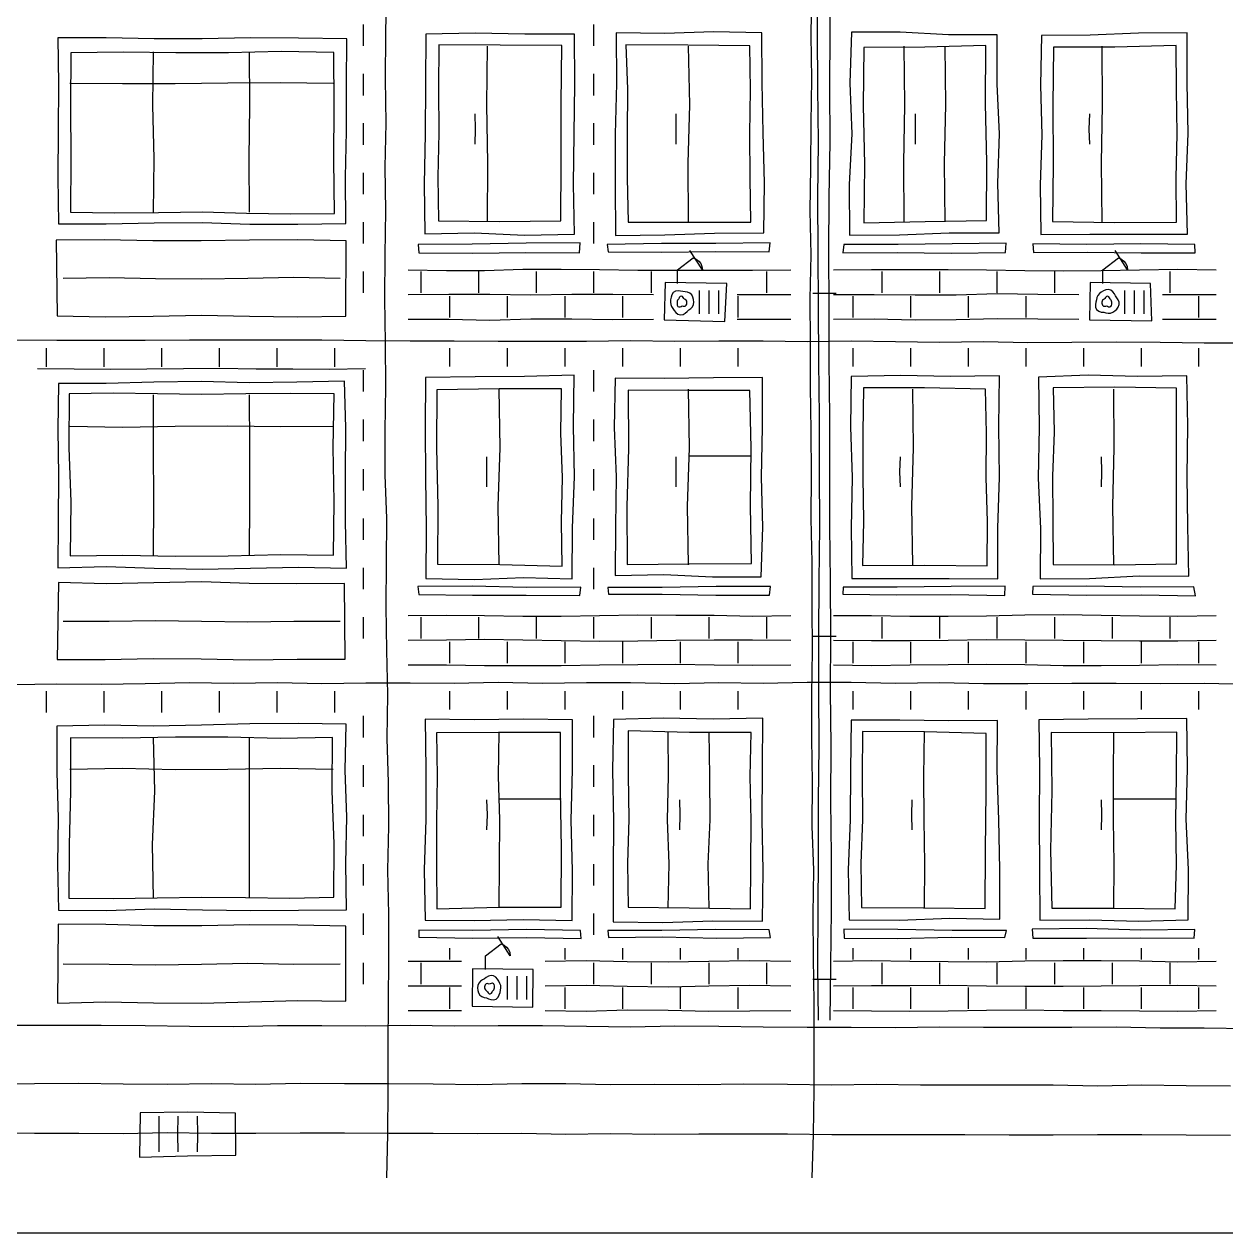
# Model space of a CAD drawing. Header units: millimetres. Extents: x 0 to 320, y 0 to 165.
# Drawn here: x 149.6 to 237.2, y 0 to 88.1 of the extents above; entities that cross this region are included whole.
import ezdxf

# ---------------------------------------------------------------- set-up
doc = ezdxf.new("R2010")
doc.units = ezdxf.units.MM
for name, color, linetype, true_color in [('01_KARKAS', 1, 'Continuous', 0xd62728), ('02_PROYOMY', 5, 'Continuous', 0x1f5fd6), ('03_BALKONY', 3, 'Continuous', 0x2ca02c), ('04_KLADKA', 32, 'Continuous', 0x8c5a2b), ('05_KONDICIONERY', 6, 'Continuous', 0xc512c5), ('06_VODOSTOK', 4, 'Continuous', 0x0f9aa0), ('07_TSEKOL', 30, 'Continuous', 0xe68a00)]:
    doc.layers.add(name, color=color, linetype=linetype, true_color=true_color)

msp = doc.modelspace()

# ---------------------------------------------------------------- linework, layer by layer
at = {"layer": '01_KARKAS'}
for points in [[(176, 4), (176.071, 7.204), (176.089, 10.408), (176.104, 13.612), (176.112, 16.816), (176.142, 20.02), (176.139, 23.224), (176.082, 26.429), (176.137, 29.633), (176.12, 32.837), (176.037, 36.041), (176.087, 39.245), (176.013, 42.449), (175.958, 45.653), (175.978, 48.857), (176.007, 52.061), (175.888, 55.265), (175.875, 58.469), (175.936, 61.673), (175.905, 64.878), (175.867, 68.082), (175.882, 71.286), (175.94, 74.49), (175.888, 77.694), (175.962, 80.898), (175.897, 84.102), (175.936, 87.306), (175.969, 90.51)], [(207, 4), (207.101, 7.204), (207.142, 10.408), (207.152, 13.612), (207.149, 16.816), (207.1, 20.02), (207.076, 23.224), (207.132, 26.429), (207.009, 29.633), (207.021, 32.837), (206.993, 36.041), (206.977, 39.245), (207.039, 42.449), (207.016, 45.653), (207.002, 48.857), (206.94, 52.061), (206.956, 55.265), (206.929, 58.469), (206.89, 61.673), (206.896, 64.878), (206.871, 68.082), (206.944, 71.286), (206.872, 74.49), (206.899, 77.694), (206.936, 80.898), (206.991, 84.102), (206.938, 87.306), (206.98, 90.51)], [(148.742, 65.1), (151.959, 65.073), (155.175, 65.064), (158.392, 65.082), (161.608, 65.099), (164.825, 65.102), (168.041, 65.099), (171.258, 65.102), (174.474, 65.037), (177.691, 65.03), (180.907, 65.029), (184.124, 65.009), (187.34, 65.009), (190.557, 64.994), (193.773, 65.058), (196.99, 65.012), (200.206, 65.036), (203.423, 65.023), (206.639, 64.985), (209.856, 65.025), (213.072, 64.965), (216.289, 64.934), (219.505, 64.98), (222.722, 64.915), (225.938, 64.921), (229.155, 64.941), (232.371, 64.923), (235.588, 64.875), (238.804, 64.875)], [(148.742, 39.982), (151.959, 40.026), (155.175, 40.005), (158.392, 40.033), (161.608, 40.12), (164.825, 40.068), (168.041, 40.125), (171.258, 40.039), (174.474, 40.105), (177.691, 40.1), (180.907, 40.071), (184.124, 40.132), (187.34, 40.064), (190.557, 40.119), (193.773, 40.121), (196.99, 40.056), (200.206, 40.109), (203.423, 40.072), (206.639, 40.139), (209.856, 40.135), (213.072, 40.058), (216.289, 40.121), (219.505, 40.054), (222.722, 40.053), (225.938, 40.057), (229.155, 40.063), (232.371, 40.043), (235.588, 40.074), (238.804, 39.99)], [(148.742, 15.133), (151.959, 15.127), (155.175, 15.141), (158.392, 15.11), (161.608, 15.073), (164.825, 15.045), (168.041, 15.122), (171.258, 15.119), (174.474, 15.088), (177.691, 15.133), (180.907, 15.085), (184.124, 15.123), (187.34, 15.115), (190.557, 15.067), (193.773, 15.006), (196.99, 15.082), (200.206, 15.069), (203.423, 15.015), (206.639, 14.984), (209.856, 14.981), (213.072, 14.973), (216.289, 15.025), (219.505, 14.991), (222.722, 14.989), (225.938, 14.986), (229.155, 15.006), (232.371, 14.936), (235.588, 14.95), (238.804, 14.9)], [(147.2, 0), (150.4, 0), (153.6, 0), (156.8, 0), (160, 0), (163.2, 0), (166.4, 0), (169.6, 0), (172.8, 0), (176, 0), (179.2, 0), (182.4, 0), (185.6, 0), (188.8, 0), (192, 0), (195.2, 0), (198.4, 0), (201.6, 0), (204.8, 0), (208, 0), (211.2, 0), (214.4, 0), (217.6, 0), (220.8, 0), (224, 0), (227.2, 0), (230.4, 0), (233.6, 0), (236.8, 0), (240, 0)]]:
    msp.add_lwpolyline(points, dxfattribs=at)
at = {"layer": '02_PROYOMY'}
for points in [[(178.834, 87.374), (178.83, 83.737), (178.796, 80.099), (178.716, 76.462), (178.761, 72.824)], [(189.679, 87.371), (186.064, 87.369), (182.449, 87.444), (178.834, 87.374)], [(189.679, 72.803), (189.6, 76.445), (189.669, 80.087), (189.701, 83.729), (189.679, 87.371)], [(192.715, 87.481), (192.746, 83.785), (192.655, 80.089), (192.656, 76.393), (192.665, 72.697)], [(203.349, 87.479), (199.804, 87.555), (196.259, 87.42), (192.715, 87.481)], [(203.485, 72.888), (203.526, 76.537), (203.429, 80.184), (203.368, 83.831), (203.349, 87.479)], [(209.876, 87.514), (209.761, 83.819), (209.898, 80.122), (209.714, 76.428), (209.734, 72.732)], [(220.494, 87.341), (216.954, 87.321), (213.417, 87.533), (209.876, 87.514)], [(220.637, 72.898), (220.55, 76.509), (220.669, 80.121), (220.497, 83.73), (220.494, 87.341)], [(223.728, 87.281), (223.651, 83.653), (223.752, 80.024), (223.628, 76.397), (223.685, 72.768)], [(234.331, 87.48), (230.796, 87.452), (227.263, 87.3), (223.728, 87.281)], [(234.377, 72.809), (234.272, 76.477), (234.409, 80.145), (234.338, 83.812), (234.331, 87.48)], [(179.79, 86.599), (179.759, 83.391), (179.794, 80.183), (179.724, 76.975), (179.757, 73.767)], [(188.754, 86.56), (184.272, 86.579), (179.79, 86.599)], [(183.336, 73.7), (183.376, 77.967), (183.295, 82.233), (183.336, 86.5)], [(188.68, 73.765), (188.715, 78.03), (188.705, 82.295), (188.754, 86.56)], [(202.47, 86.535), (197.953, 86.581), (193.435, 86.595)], [(193.435, 86.595), (193.535, 83.363), (193.52, 80.13), (193.51, 76.896), (193.586, 73.664)], [(198, 73.7), (197.958, 77.967), (198.084, 82.233), (198, 86.5)], [(202.523, 73.684), (202.494, 76.897), (202.466, 80.11), (202.512, 83.322), (202.47, 86.535)], [(210.772, 86.4), (210.733, 82.146), (210.822, 77.892), (210.778, 73.638)], [(219.663, 86.56), (215.218, 86.438), (210.772, 86.4)], [(213.7, 73.7), (213.689, 77.967), (213.767, 82.233), (213.7, 86.5)], [(216.7, 73.7), (216.662, 77.967), (216.744, 82.233), (216.7, 86.5)], [(219.72, 73.785), (219.728, 78.044), (219.636, 82.301), (219.663, 86.56)], [(224.593, 86.422), (224.545, 82.186), (224.582, 77.949), (224.524, 73.713)], [(233.548, 86.554), (229.071, 86.438), (224.593, 86.422)], [(228.136, 73.7), (228.089, 77.967), (228.166, 82.233), (228.136, 86.5)], [(233.572, 73.667), (233.536, 76.889), (233.6, 80.111), (233.565, 83.332), (233.548, 86.554)], [(182.436, 79.37), (182.463, 80.465), (182.436, 81.56)], [(197.1, 79.37), (197.096, 80.465), (197.1, 81.56)], [(214.55, 79.37), (214.529, 80.465), (214.55, 81.56)], [(227.236, 79.37), (227.201, 80.465), (227.236, 81.56)], [(179.757, 73.767), (184.219, 73.733), (188.68, 73.765)], [(193.586, 73.664), (198.055, 73.668), (202.523, 73.684)], [(210.778, 73.638), (215.249, 73.719), (219.72, 73.785)], [(224.524, 73.713), (229.048, 73.648), (233.572, 73.667)], [(178.761, 72.824), (182.4, 72.892), (186.039, 72.728), (189.679, 72.803)], [(192.665, 72.697), (196.272, 72.76), (199.877, 72.882), (203.485, 72.888)], [(209.734, 72.732), (213.369, 72.747), (217.002, 72.889), (220.637, 72.898)], [(223.685, 72.768), (227.249, 72.799), (230.813, 72.788), (234.377, 72.809)], [(190.099, 72.158), (186.163, 72.147), (182.227, 72.063), (178.292, 72.045)], [(178.292, 72.045), (178.344, 71.442)], [(178.344, 71.442), (182.245, 71.42), (186.146, 71.464), (190.048, 71.441)], [(190.048, 71.441), (190.099, 72.158)], [(203.952, 72.162), (199.991, 72.127), (196.03, 72.108), (192.069, 72.055)], [(192.069, 72.055), (192.142, 71.516)], [(192.142, 71.516), (196.051, 71.497), (199.96, 71.538), (203.869, 71.521)], [(203.869, 71.521), (203.952, 72.162)], [(209.325, 72.044), (209.246, 71.436)], [(209.246, 71.436), (213.195, 71.464), (217.144, 71.422), (221.092, 71.455)], [(221.156, 72.133), (217.213, 72.102), (213.269, 72.049), (209.325, 72.044)], [(221.092, 71.455), (221.156, 72.133)], [(234.907, 72.048), (230.969, 72.1), (227.03, 72.042), (223.091, 72.107)], [(223.091, 72.107), (223.135, 71.466)], [(223.135, 71.466), (227.061, 71.48), (230.986, 71.433), (234.912, 71.445)], [(234.912, 71.445), (234.907, 72.048)], [(178.814, 62.359), (178.792, 58.694), (178.813, 55.029), (178.874, 51.364), (178.845, 47.699)], [(189.662, 62.52), (186.047, 62.431), (182.43, 62.401), (178.814, 62.359)], [(189.511, 47.684), (189.532, 51.393), (189.69, 55.101), (189.607, 58.812), (189.662, 62.52)], [(192.645, 62.292), (192.571, 58.701), (192.725, 55.11), (192.673, 51.52), (192.646, 47.929)], [(203.394, 62.342), (199.811, 62.324), (196.228, 62.283), (192.645, 62.292)], [(203.291, 47.816), (203.403, 51.447), (203.302, 55.08), (203.378, 58.711), (203.394, 62.342)], [(209.853, 62.429), (209.806, 58.748), (209.926, 55.066), (209.841, 51.385), (209.887, 47.704)], [(220.668, 62.472), (217.063, 62.434), (213.457, 62.507), (209.853, 62.429)], [(220.54, 47.677), (220.539, 51.376), (220.673, 55.074), (220.607, 58.774), (220.668, 62.472)], [(223.51, 62.38), (223.543, 58.703), (223.476, 55.025), (223.659, 51.349), (223.616, 47.672)], [(234.322, 62.474), (230.718, 62.415), (227.113, 62.51), (223.51, 62.38)], [(234.457, 47.857), (234.397, 51.511), (234.341, 55.165), (234.383, 58.82), (234.322, 62.474)], [(179.647, 61.445), (179.614, 57.208), (179.726, 52.973), (179.705, 48.736)], [(188.733, 61.516), (184.19, 61.53), (179.647, 61.445)], [(184.2, 48.7), (184.123, 52.967), (184.261, 57.233), (184.2, 61.5)], [(188.776, 48.602), (188.727, 51.83), (188.795, 55.059), (188.693, 58.287), (188.733, 61.516)], [(193.592, 61.42), (193.611, 57.184), (193.502, 52.948), (193.509, 48.711)], [(202.46, 61.411), (198.026, 61.403), (193.592, 61.42)], [(198, 48.7), (197.928, 52.967), (198.074, 57.233), (198, 61.5)], [(202.589, 48.797), (202.514, 53.002), (202.552, 57.207), (202.46, 61.411)], [(210.745, 61.591), (210.706, 58.354), (210.691, 55.117), (210.747, 51.879), (210.668, 48.642)], [(219.65, 61.503), (215.198, 61.589), (210.745, 61.591)], [(214.336, 48.7), (214.28, 52.967), (214.4, 57.233), (214.336, 61.5)], [(219.772, 48.632), (219.785, 51.85), (219.693, 55.067), (219.716, 58.286), (219.65, 61.503)], [(224.579, 61.587), (224.634, 58.372), (224.535, 55.157), (224.554, 51.942), (224.567, 48.727)], [(233.556, 61.572), (229.068, 61.652), (224.579, 61.587)], [(229, 48.7), (228.926, 52.967), (229.026, 57.233), (229, 61.5)], [(233.569, 48.775), (233.554, 53.04), (233.571, 57.306), (233.556, 61.572)], [(183.3, 54.37), (183.28, 55.465), (183.3, 56.56)], [(197.1, 54.37), (197.086, 55.465), (197.1, 56.56)], [(198, 56.636), (202.5, 56.636)], [(213.436, 54.37), (213.406, 55.465), (213.436, 56.56)], [(228.1, 54.37), (228.122, 55.465), (228.1, 56.56)], [(179.705, 48.736), (184.241, 48.725), (188.776, 48.602)], [(193.509, 48.711), (198.049, 48.763), (202.589, 48.797)], [(210.668, 48.642), (215.22, 48.674), (219.772, 48.632)], [(224.567, 48.727), (229.068, 48.69), (233.569, 48.775)], [(178.845, 47.699), (182.4, 47.634), (185.956, 47.773), (189.511, 47.684)], [(192.646, 47.929), (196.196, 47.986), (199.742, 47.809), (203.291, 47.816)], [(209.887, 47.704), (213.438, 47.708), (216.989, 47.693), (220.54, 47.677)], [(223.616, 47.672), (227.23, 47.697), (230.841, 47.897), (234.457, 47.857)], [(190.152, 47.07), (186.189, 47.032), (182.226, 47.146), (178.263, 47.115)], [(178.263, 47.115), (178.334, 46.527)], [(190.066, 46.463), (190.152, 47.07)], [(203.959, 47.111), (200.011, 47.107), (196.064, 47.041), (192.117, 47.046)], [(192.117, 47.046), (192.161, 46.563)], [(203.897, 46.485), (203.959, 47.111)], [(209.277, 47.065), (209.234, 46.565)], [(221.082, 47.139), (217.147, 47.111), (213.212, 47.067), (209.277, 47.065)], [(221.05, 46.47), (221.082, 47.139)], [(223.083, 47.113), (223.076, 46.555)], [(234.835, 47.082), (230.918, 47.071), (227.001, 47.136), (223.083, 47.113)], [(234.958, 46.445), (234.835, 47.082)], [(178.334, 46.527), (182.245, 46.491), (186.155, 46.475), (190.066, 46.463)], [(192.161, 46.563), (196.073, 46.557), (199.985, 46.484), (203.897, 46.485)], [(209.234, 46.565), (213.172, 46.506), (217.111, 46.523), (221.05, 46.47)], [(223.076, 46.555), (227.037, 46.479), (230.998, 46.511), (234.958, 46.445)], [(178.798, 37.443), (178.857, 33.783), (178.849, 30.123), (178.732, 26.462), (178.807, 22.802)], [(189.535, 37.402), (185.956, 37.453), (182.377, 37.399), (178.798, 37.443)], [(189.504, 22.763), (189.545, 26.423), (189.45, 30.083), (189.544, 33.742), (189.535, 37.402)], [(192.514, 37.411), (192.457, 33.728), (192.523, 30.045), (192.499, 26.363), (192.499, 22.68)], [(203.412, 37.519), (199.78, 37.44), (196.146, 37.51), (192.514, 37.411)], [(203.384, 22.71), (203.427, 26.413), (203.373, 30.115), (203.383, 33.817), (203.412, 37.519)], [(209.846, 37.38), (209.81, 33.739), (209.782, 30.099), (209.64, 26.46), (209.701, 22.818)], [(220.51, 37.359), (216.955, 37.335), (213.401, 37.361), (209.846, 37.38)], [(220.696, 22.87), (220.686, 26.493), (220.609, 30.115), (220.488, 33.736), (220.51, 37.359)], [(234.305, 37.492), (230.715, 37.459), (227.124, 37.445), (223.534, 37.408)], [(223.534, 37.408), (223.587, 33.752), (223.558, 30.095), (223.588, 26.439), (223.612, 22.783)], [(234.418, 22.815), (234.433, 26.485), (234.279, 30.153), (234.373, 33.823), (234.305, 37.492)], [(179.618, 36.459), (179.665, 33.25), (179.617, 30.04), (179.629, 26.83), (179.654, 23.621)], [(188.671, 36.476), (184.145, 36.475), (179.618, 36.459)], [(184.2, 23.7), (184.204, 26.9), (184.245, 30.1), (184.148, 33.3), (184.2, 36.5)], [(188.708, 23.747), (188.731, 27.991), (188.664, 32.233), (188.671, 36.476)], [(193.59, 36.593), (193.596, 33.379), (193.653, 30.165), (193.541, 26.951), (193.583, 23.737)], [(202.552, 36.482), (198.07, 36.482), (193.59, 36.593)], [(196.5, 23.7), (196.577, 26.9), (196.459, 30.1), (196.522, 33.3), (196.5, 36.5)], [(199.5, 23.7), (199.425, 26.9), (199.568, 30.1), (199.536, 33.3), (199.5, 36.5)], [(202.514, 23.62), (202.544, 26.836), (202.553, 30.051), (202.479, 33.267), (202.552, 36.482)], [(210.677, 36.548), (210.659, 33.339), (210.677, 30.129), (210.564, 26.92), (210.61, 23.71)], [(219.689, 36.404), (215.183, 36.515), (210.677, 36.548)], [(215.2, 23.7), (215.227, 26.9), (215.159, 30.1), (215.157, 33.3), (215.2, 36.5)], [(219.621, 23.64), (219.65, 27.895), (219.683, 32.149), (219.689, 36.404)], [(224.421, 36.462), (224.486, 32.195), (224.38, 27.928), (224.472, 23.662)], [(233.588, 36.505), (229.005, 36.457), (224.421, 36.462)], [(229, 23.7), (229.016, 26.9), (228.972, 30.1), (228.967, 33.3), (229, 36.5)], [(233.472, 23.61), (233.568, 26.833), (233.511, 30.058), (233.56, 33.282), (233.588, 36.505)], [(183.3, 29.37), (183.328, 30.465), (183.3, 31.56)], [(184.2, 31.636), (188.7, 31.636)], [(197.35, 29.37), (197.372, 30.465), (197.35, 31.56)], [(214.3, 29.37), (214.271, 30.465), (214.3, 31.56)], [(228.1, 29.37), (228.125, 30.465), (228.1, 31.56)], [(229, 31.636), (233.5, 31.636)], [(179.654, 23.621), (184.18, 23.73), (188.708, 23.747)], [(193.583, 23.737), (198.049, 23.697), (202.514, 23.62)], [(209.701, 22.818), (213.366, 22.79), (217.031, 22.929), (220.696, 22.87)], [(210.61, 23.71), (215.116, 23.699), (219.621, 23.64)], [(224.472, 23.662), (228.973, 23.655), (233.472, 23.61)], [(190.111, 22.048), (186.182, 22.102), (182.253, 22.039), (178.324, 22.07)], [(178.324, 22.07), (178.34, 21.55)], [(178.807, 22.802), (182.373, 22.77), (185.939, 22.84), (189.504, 22.763)], [(190.156, 21.449), (190.111, 22.048)], [(203.877, 22.09), (199.957, 22.112), (196.038, 22.036), (192.119, 22.042)], [(192.119, 22.042), (192.168, 21.532)], [(192.499, 22.68), (196.127, 22.63), (199.755, 22.735), (203.384, 22.71)], [(203.966, 21.52), (203.877, 22.09)], [(221.169, 22.041), (217.215, 22.045), (213.262, 22.124), (209.309, 22.127)], [(209.309, 22.127), (209.328, 21.478)], [(221.05, 21.537), (221.169, 22.041)], [(234.903, 22.121), (230.947, 22.072), (226.991, 22.179), (223.034, 22.135)], [(223.034, 22.135), (223.085, 21.485)], [(223.612, 22.783), (227.214, 22.822), (230.816, 22.728), (234.418, 22.815)], [(234.859, 21.482), (234.903, 22.121)], [(178.34, 21.55), (182.279, 21.475), (186.218, 21.531), (190.156, 21.449)], [(192.168, 21.532), (196.101, 21.572), (200.033, 21.478), (203.966, 21.52)], [(209.328, 21.478), (213.236, 21.462), (217.143, 21.547), (221.05, 21.537)], [(223.085, 21.485), (227.01, 21.48), (230.935, 21.504), (234.859, 21.482)]]:
    msp.add_lwpolyline(points, dxfattribs=at)
at = {"layer": '03_BALKONY'}
for points in [[(152.027, 87.116), (152.08, 83.728), (152.039, 80.339), (152.009, 76.951), (152.061, 73.562)], [(173.079, 87.037), (169.571, 87.076), (166.062, 87.114), (162.553, 87.051), (159.044, 87.044), (155.536, 87.102), (152.027, 87.116)], [(173.003, 73.587), (172.981, 76.95), (173.066, 80.312), (173.052, 83.675), (173.079, 87.037)], [(152.963, 86.029), (152.939, 82.157), (152.973, 78.286), (152.935, 74.414)], [(172.133, 86.054), (168.299, 86.107), (164.465, 86.019), (160.631, 86.016), (156.797, 86.077), (152.963, 86.029)], [(159, 74.4), (159.053, 78.3), (158.955, 82.2), (159, 86.1)], [(166, 74.4), (165.956, 78.3), (166.028, 82.2), (166, 86.1)], [(172.183, 74.314), (172.131, 78.227), (172.174, 82.141), (172.133, 86.054)], [(152.9, 83.8), (156.74, 83.789), (160.58, 83.779), (164.42, 83.84), (168.26, 83.846), (172.1, 83.8)], [(152.935, 74.414), (156.143, 74.349), (159.351, 74.381), (162.559, 74.425), (165.767, 74.339), (168.975, 74.286), (172.183, 74.314)], [(152.061, 73.562), (155.551, 73.547), (159.041, 73.623), (162.532, 73.642), (166.022, 73.523), (169.512, 73.524), (173.003, 73.587)], [(173.031, 72.312), (169.511, 72.387), (165.991, 72.362), (162.47, 72.311), (158.95, 72.325), (155.43, 72.392), (151.91, 72.368)], [(151.91, 72.368), (151.965, 66.845)], [(173.005, 66.817), (173.031, 72.312)], [(152.4, 69.6), (155.767, 69.651), (159.133, 69.577), (162.5, 69.552), (165.867, 69.59), (169.233, 69.661), (172.6, 69.6)], [(151.965, 66.845), (155.472, 66.772), (158.978, 66.826), (162.485, 66.885), (165.992, 66.833), (169.498, 66.767), (173.005, 66.817)], [(152.071, 61.914), (152.016, 58.557), (152.075, 55.199), (152.052, 51.842), (152.025, 48.484)], [(172.925, 62.086), (169.449, 62.007), (165.974, 61.963), (162.497, 62.053), (159.022, 62.01), (155.546, 61.914), (152.071, 61.914)], [(173.067, 48.441), (172.982, 51.852), (172.979, 55.263), (173.016, 58.675), (172.925, 62.086)], [(152.837, 61.157), (152.82, 57.219), (152.958, 53.283), (152.922, 49.344)], [(172.169, 61.17), (168.947, 61.19), (165.725, 61.149), (162.503, 61.124), (159.281, 61.154), (156.059, 61.203), (152.837, 61.157)], [(159, 49.4), (159.015, 53.3), (158.999, 57.2), (159, 61.1)], [(166, 49.4), (166.026, 53.3), (166.011, 57.2), (166, 61.1)], [(172.109, 49.388), (172.167, 53.315), (172.1, 57.243), (172.169, 61.17)], [(152.9, 58.8), (156.74, 58.734), (160.58, 58.806), (164.42, 58.827), (168.26, 58.768), (172.1, 58.8)], [(152.922, 49.344), (156.76, 49.39), (160.597, 49.324), (164.435, 49.349), (168.272, 49.443), (172.109, 49.388)], [(152.025, 48.484), (155.532, 48.565), (159.039, 48.451), (162.546, 48.377), (166.053, 48.445), (169.56, 48.535), (173.067, 48.441)], [(152.076, 47.399), (151.967, 41.797)], [(172.922, 47.342), (169.447, 47.304), (165.973, 47.335), (162.499, 47.448), (159.025, 47.388), (155.55, 47.312), (152.076, 47.399)], [(172.957, 41.83), (172.922, 47.342)], [(152.4, 44.6), (155.767, 44.599), (159.133, 44.643), (162.5, 44.598), (165.867, 44.537), (169.233, 44.597), (172.6, 44.6)], [(151.967, 41.797), (155.466, 41.785), (158.964, 41.862), (162.462, 41.846), (165.961, 41.758), (169.459, 41.814), (172.957, 41.83)], [(173.049, 37.083), (169.53, 37.125), (166.012, 37.109), (162.494, 37.01), (158.976, 36.929), (155.457, 37.009), (151.939, 36.938)], [(173.053, 23.543), (173.022, 26.928), (173.095, 30.313), (172.958, 33.698), (173.049, 37.083)], [(151.939, 36.938), (151.936, 33.582), (152.05, 30.227), (151.993, 26.871), (152.063, 23.515)], [(172.053, 36.097), (168.232, 36.026), (164.411, 36.125), (160.591, 36.123), (156.77, 36.051), (152.949, 36.093)], [(152.949, 36.093), (152.935, 32.193), (152.855, 28.293), (152.828, 24.393)], [(159, 24.4), (158.93, 28.3), (159.079, 32.2), (159, 36.1)], [(166, 24.4), (166, 28.3), (165.991, 32.2), (166, 36.1)], [(172.138, 24.475), (172.173, 28.35), (172.023, 32.223), (172.053, 36.097)], [(152.9, 33.8), (156.74, 33.87), (160.58, 33.782), (164.42, 33.799), (168.26, 33.862), (172.1, 33.8)], [(152.828, 24.393), (156.046, 24.38), (159.265, 24.428), (162.483, 24.476), (165.701, 24.434), (168.92, 24.394), (172.138, 24.475)], [(152.063, 23.515), (155.561, 23.504), (159.06, 23.613), (162.558, 23.542), (166.057, 23.503), (169.555, 23.525), (173.053, 23.543)], [(152.033, 22.492), (151.992, 16.745)], [(173.004, 22.353), (169.509, 22.416), (166.014, 22.446), (162.518, 22.389), (159.023, 22.386), (155.528, 22.48), (152.033, 22.492)], [(173.025, 16.898), (173.004, 22.353)], [(152.4, 19.6), (155.767, 19.579), (159.133, 19.539), (162.5, 19.594), (165.867, 19.652), (169.233, 19.591), (172.6, 19.6)], [(151.992, 16.745), (155.497, 16.833), (159.004, 16.762), (162.509, 16.744), (166.014, 16.848), (169.519, 16.945), (173.025, 16.898)]]:
    msp.add_lwpolyline(points, dxfattribs=at)
at = {"layer": '04_KLADKA'}
for points in [[(174.3, 86.52), (174.3, 88.08)], [(191.1, 86.52), (191.1, 88.08)], [(174.3, 82.92), (174.3, 84.48)], [(191.1, 82.92), (191.1, 84.48)], [(174.3, 79.32), (174.3, 80.88)], [(191.1, 79.32), (191.1, 80.88)], [(174.3, 75.72), (174.3, 77.28)], [(191.1, 75.72), (191.1, 77.28)], [(174.3, 72.12), (174.3, 73.68)], [(191.1, 72.12), (191.1, 73.68)], [(174.3, 68.52), (174.3, 70.08)], [(177.55, 70.2), (180.34, 70.151), (183.13, 70.16), (185.92, 70.239), (188.71, 70.243), (191.5, 70.236), (194.29, 70.177), (197.08, 70.182), (199.87, 70.171), (202.66, 70.173), (205.45, 70.2)], [(178.5, 68.52), (178.5, 70.08)], [(182.7, 68.52), (182.7, 70.08)], [(186.9, 68.52), (186.9, 70.08)], [(191.1, 68.52), (191.1, 70.08)], [(195.3, 68.52), (195.3, 70.08)], [(203.7, 68.52), (203.7, 70.08)], [(208.55, 70.2), (211.34, 70.221), (214.13, 70.218), (216.92, 70.233), (219.71, 70.2), (222.5, 70.154), (225.29, 70.13), (228.08, 70.151), (230.87, 70.207), (233.66, 70.246), (236.45, 70.2)], [(212.1, 68.52), (212.1, 70.08)], [(216.3, 68.52), (216.3, 70.08)], [(220.5, 68.52), (220.5, 70.08)], [(224.7, 68.52), (224.7, 70.08)], [(233.1, 68.52), (233.1, 70.08)], [(177.55, 68.4), (180.533, 68.426), (183.517, 68.416), (186.5, 68.376), (189.483, 68.421), (192.467, 68.422), (195.45, 68.4)], [(180.6, 66.72), (180.6, 68.28)], [(184.8, 66.72), (184.8, 68.28)], [(189, 66.72), (189, 68.28)], [(193.2, 66.72), (193.2, 68.28)], [(201.55, 68.4), (205.45, 68.4)], [(201.6, 66.72), (201.6, 68.28)], [(208.55, 68.4), (211.533, 68.413), (214.517, 68.367), (217.5, 68.383), (220.483, 68.464), (223.467, 68.421), (226.45, 68.4)], [(210, 66.72), (210, 68.28)], [(214.2, 66.72), (214.2, 68.28)], [(218.4, 66.72), (218.4, 68.28)], [(222.6, 66.72), (222.6, 68.28)], [(232.55, 68.4), (236.45, 68.4)], [(235.2, 66.72), (235.2, 68.28)], [(177.55, 66.6), (180.533, 66.592), (183.517, 66.534), (186.5, 66.622), (189.483, 66.623), (192.467, 66.589), (195.45, 66.6)], [(201.55, 66.6), (205.45, 66.6)], [(208.55, 66.6), (211.533, 66.627), (214.517, 66.547), (217.5, 66.59), (220.483, 66.641), (223.467, 66.63), (226.45, 66.6)], [(232.55, 66.6), (236.45, 66.6)], [(151.2, 63.12), (151.2, 64.5)], [(155.4, 63.12), (155.4, 64.5)], [(159.6, 63.12), (159.6, 64.5)], [(163.8, 63.12), (163.8, 64.5)], [(168, 63.12), (168, 64.5)], [(172.2, 63.12), (172.2, 64.5)], [(180.6, 63.15), (180.6, 64.5)], [(184.8, 63.15), (184.8, 64.5)], [(189, 63.15), (189, 64.5)], [(193.2, 63.15), (193.2, 64.5)], [(197.4, 63.15), (197.4, 64.5)], [(201.6, 63.15), (201.6, 64.5)], [(210, 63.15), (210, 64.5)], [(214.2, 63.15), (214.2, 64.5)], [(218.4, 63.15), (218.4, 64.5)], [(222.6, 63.15), (222.6, 64.5)], [(226.8, 63.15), (226.8, 64.5)], [(231, 63.15), (231, 64.5)], [(235.2, 63.15), (235.2, 64.5)], [(150.55, 63), (153.206, 62.978), (155.861, 62.962), (158.517, 62.982), (161.172, 63.015), (163.828, 63.035), (166.483, 62.995), (169.139, 62.985), (171.794, 62.959), (174.45, 63)], [(174.3, 61.32), (174.3, 62.88)], [(191.1, 61.32), (191.1, 62.88)], [(174.3, 57.72), (174.3, 59.28)], [(191.1, 57.72), (191.1, 59.28)], [(174.3, 54.12), (174.3, 55.68)], [(191.1, 54.12), (191.1, 55.68)], [(174.3, 50.52), (174.3, 52.08)], [(191.1, 50.52), (191.1, 52.08)], [(174.3, 46.92), (174.3, 48.48)], [(191.1, 46.92), (191.1, 48.48)], [(177.55, 45), (180.34, 45.025), (183.13, 44.995), (185.92, 44.965), (188.71, 44.951), (191.5, 44.993), (194.29, 45.055), (197.08, 45.018), (199.87, 45.023), (202.66, 44.965), (205.45, 45)], [(208.55, 45), (211.34, 45.005), (214.13, 44.957), (216.92, 44.955), (219.71, 44.976), (222.5, 45.039), (225.29, 45.064), (228.08, 45.024), (230.87, 44.987), (233.66, 44.95), (236.45, 45)], [(174.3, 43.32), (174.3, 44.88)], [(178.5, 43.32), (178.5, 44.88)], [(182.7, 43.32), (182.7, 44.88)], [(186.9, 43.32), (186.9, 44.88)], [(191.1, 43.32), (191.1, 44.88)], [(195.3, 43.32), (195.3, 44.88)], [(199.5, 43.32), (199.5, 44.88)], [(203.7, 43.32), (203.7, 44.88)], [(212.1, 43.32), (212.1, 44.88)], [(216.3, 43.32), (216.3, 44.88)], [(220.5, 43.32), (220.5, 44.88)], [(224.7, 43.32), (224.7, 44.88)], [(228.9, 43.32), (228.9, 44.88)], [(233.1, 43.32), (233.1, 44.88)], [(177.55, 43.2), (180.34, 43.216), (183.13, 43.268), (185.92, 43.226), (188.71, 43.177), (191.5, 43.133), (194.29, 43.157), (197.08, 43.205), (199.87, 43.228), (202.66, 43.234), (205.45, 43.2)], [(208.55, 43.2), (211.34, 43.173), (214.13, 43.171), (216.92, 43.206), (219.71, 43.259), (222.5, 43.233), (225.29, 43.194), (228.08, 43.184), (230.87, 43.154), (233.66, 43.161), (236.45, 43.2)], [(180.6, 41.52), (180.6, 43.08)], [(184.8, 41.52), (184.8, 43.08)], [(189, 41.52), (189, 43.08)], [(193.2, 41.52), (193.2, 43.08)], [(197.4, 41.52), (197.4, 43.08)], [(201.6, 41.52), (201.6, 43.08)], [(210, 41.52), (210, 43.08)], [(214.2, 41.52), (214.2, 43.08)], [(218.4, 41.52), (218.4, 43.08)], [(222.6, 41.52), (222.6, 43.08)], [(226.8, 41.52), (226.8, 43.08)], [(231, 41.52), (231, 43.08)], [(235.2, 41.52), (235.2, 43.08)], [(177.55, 41.4), (180.34, 41.398), (183.13, 41.348), (185.92, 41.365), (188.71, 41.355), (191.5, 41.415), (194.29, 41.439), (197.08, 41.452), (199.87, 41.398), (202.66, 41.373), (205.45, 41.4)], [(208.55, 41.4), (211.34, 41.368), (214.13, 41.395), (216.92, 41.44), (219.71, 41.458), (222.5, 41.418), (225.29, 41.353), (228.08, 41.355), (230.87, 41.382), (233.66, 41.439), (236.45, 41.4)], [(151.2, 37.92), (151.2, 39.48)], [(155.4, 37.92), (155.4, 39.48)], [(159.6, 37.92), (159.6, 39.48)], [(163.8, 37.92), (163.8, 39.48)], [(168, 37.92), (168, 39.48)], [(172.2, 37.92), (172.2, 39.48)], [(180.6, 38.15), (180.6, 39.48)], [(184.8, 38.15), (184.8, 39.48)], [(189, 38.15), (189, 39.48)], [(193.2, 38.15), (193.2, 39.48)], [(197.4, 38.15), (197.4, 39.48)], [(201.6, 38.15), (201.6, 39.48)], [(210, 38.15), (210, 39.48)], [(214.2, 38.15), (214.2, 39.48)], [(218.4, 38.15), (218.4, 39.48)], [(222.6, 38.15), (222.6, 39.48)], [(226.8, 38.15), (226.8, 39.48)], [(231, 38.15), (231, 39.48)], [(235.2, 38.15), (235.2, 39.48)], [(174.3, 36.12), (174.3, 37.68)], [(191.1, 36.12), (191.1, 37.68)], [(174.3, 32.52), (174.3, 34.08)], [(191.1, 32.52), (191.1, 34.08)], [(174.3, 28.92), (174.3, 30.48)], [(191.1, 28.92), (191.1, 30.48)], [(174.3, 25.32), (174.3, 26.88)], [(191.1, 25.32), (191.1, 26.88)], [(174.3, 21.72), (174.3, 23.28)], [(191.1, 21.72), (191.1, 23.28)], [(180.6, 19.92), (180.6, 20.75)], [(189, 19.92), (189, 20.75)], [(193.2, 19.92), (193.2, 20.75)], [(197.4, 19.92), (197.4, 20.75)], [(201.6, 19.92), (201.6, 20.75)], [(210, 19.92), (210, 20.75)], [(214.2, 19.92), (214.2, 20.75)], [(218.4, 19.92), (218.4, 20.75)], [(222.6, 19.92), (222.6, 20.75)], [(226.8, 19.92), (226.8, 20.75)], [(231, 19.92), (231, 20.75)], [(235.2, 19.92), (235.2, 20.75)], [(174.3, 18.12), (174.3, 19.68)], [(177.55, 19.8), (181.45, 19.8)], [(178.5, 18.12), (178.5, 19.68)], [(187.55, 19.8), (190.533, 19.851), (193.517, 19.779), (196.5, 19.757), (199.483, 19.811), (202.467, 19.84), (205.45, 19.8)], [(191.1, 18.12), (191.1, 19.68)], [(195.3, 18.12), (195.3, 19.68)], [(199.5, 18.12), (199.5, 19.68)], [(203.7, 18.12), (203.7, 19.68)], [(208.55, 19.8), (211.34, 19.844), (214.13, 19.805), (216.92, 19.778), (219.71, 19.764), (222.5, 19.823), (225.29, 19.846), (228.08, 19.863), (230.87, 19.824), (233.66, 19.763), (236.45, 19.8)], [(212.1, 18.12), (212.1, 19.68)], [(216.3, 18.12), (216.3, 19.68)], [(220.5, 18.12), (220.5, 19.68)], [(224.7, 18.12), (224.7, 19.68)], [(228.9, 18.12), (228.9, 19.68)], [(233.1, 18.12), (233.1, 19.68)], [(177.55, 18), (181.45, 18)], [(180.6, 16.32), (180.6, 17.88)], [(187.55, 18), (190.533, 18.059), (193.517, 17.983), (196.5, 17.939), (199.483, 18.009), (202.467, 18.065), (205.45, 18)], [(189, 16.32), (189, 17.88)], [(193.2, 16.32), (193.2, 17.88)], [(197.4, 16.32), (197.4, 17.88)], [(201.6, 16.32), (201.6, 17.88)], [(208.55, 18), (211.34, 18.022), (214.13, 18.027), (216.92, 18.043), (219.71, 18.011), (222.5, 17.972), (225.29, 17.972), (228.08, 17.998), (230.87, 18.025), (233.66, 18.065), (236.45, 18)], [(210, 16.32), (210, 17.88)], [(214.2, 16.32), (214.2, 17.88)], [(218.4, 16.32), (218.4, 17.88)], [(222.6, 16.32), (222.6, 17.88)], [(226.8, 16.32), (226.8, 17.88)], [(231, 16.32), (231, 17.88)], [(235.2, 16.32), (235.2, 17.88)], [(177.55, 16.2), (181.45, 16.2)], [(187.55, 16.2), (190.533, 16.15), (193.517, 16.258), (196.5, 16.238), (199.483, 16.165), (202.467, 16.186), (205.45, 16.2)], [(208.55, 16.2), (211.34, 16.177), (214.13, 16.156), (216.92, 16.172), (219.71, 16.225), (222.5, 16.266), (225.29, 16.208), (228.08, 16.212), (230.87, 16.173), (233.66, 16.154), (236.45, 16.2)]]:
    msp.add_lwpolyline(points, dxfattribs=at)
at = {"layer": '05_KONDICIONERY'}
for points in [[(199, 70.2), (198.1, 71.6)], [(230, 70.2), (229.1, 71.6)], [(197.2, 70.2), (198.333, 71.069)], [(198.333, 71.069), (198.55, 70.979)], [(198.55, 70.979), (198.736, 70.836)], [(198.736, 70.836), (198.879, 70.65)], [(198.879, 70.65), (198.969, 70.433)], [(228.2, 70.2), (229.333, 71.069)], [(229.333, 71.069), (229.55, 70.979)], [(229.55, 70.979), (229.736, 70.836)], [(229.736, 70.836), (229.879, 70.65)], [(229.879, 70.65), (229.969, 70.433)], [(197.2, 69.2), (197.2, 70.2)], [(198.969, 70.433), (199, 70.2)], [(228.2, 69.2), (228.2, 70.2)], [(229.969, 70.433), (230, 70.2)], [(196.298, 69.284), (196.222, 66.553)], [(200.782, 69.202), (196.298, 69.284)], [(200.63, 66.425), (200.782, 69.202)], [(227.263, 69.274), (227.224, 66.554)], [(231.67, 69.205), (227.263, 69.274)], [(231.765, 66.487), (231.67, 69.205)], [(198.8, 67), (198.8, 68.7)], [(199.5, 67), (199.5, 68.7)], [(200.2, 67), (200.2, 68.7)], [(229.8, 67), (229.8, 68.7)], [(230.5, 67), (230.5, 68.7)], [(231.2, 67), (231.2, 68.7)], [(196.222, 66.553), (200.63, 66.425)], [(227.224, 66.554), (231.765, 66.487)], [(185, 20.2), (184.1, 21.6)], [(183.2, 20.2), (184.333, 21.069)], [(184.333, 21.069), (184.55, 20.979)], [(184.55, 20.979), (184.736, 20.836)], [(184.736, 20.836), (184.879, 20.65)], [(184.879, 20.65), (184.969, 20.433)], [(184.969, 20.433), (185, 20.2)], [(183.2, 19.2), (183.2, 20.2)], [(182.238, 19.252), (182.234, 16.534)], [(186.666, 19.202), (182.238, 19.252)], [(184.8, 17), (184.8, 18.7)], [(185.5, 17), (185.5, 18.7)], [(186.2, 17), (186.2, 18.7)], [(186.636, 16.454), (186.666, 19.202)], [(182.234, 16.534), (186.636, 16.454)]]:
    msp.add_lwpolyline(points, dxfattribs=at)
for points in [[(229.382, 67.85), (229.312, 68.023), (229.21, 68.166), (229.117, 68.298), (229.035, 68.444), (228.932, 68.599), (228.782, 68.719), (228.596, 68.765), (228.407, 68.736), (228.235, 68.665), (228.081, 68.576), (227.943, 68.469), (227.834, 68.334), (227.764, 68.178), (227.721, 68.016), (227.682, 67.85), (227.649, 67.669), (227.657, 67.475), (227.741, 67.299), (227.898, 67.181), (228.082, 67.126), (228.257, 67.102), (228.418, 67.074), (228.585, 67.046), (228.761, 67.048), (228.931, 67.104), (229.08, 67.205), (229.209, 67.335), (229.317, 67.486), (229.383, 67.662), (229.382, 67.85)], [(198.374, 67.85), (198.358, 68.032), (198.312, 68.211), (198.225, 68.377), (198.088, 68.503), (197.916, 68.571), (197.742, 68.593), (197.58, 68.609), (197.417, 68.642), (197.234, 68.67), (197.042, 68.643), (196.881, 68.538), (196.775, 68.376), (196.719, 68.198), (196.687, 68.023), (196.674, 67.85), (196.695, 67.679), (196.759, 67.52), (196.85, 67.377), (196.951, 67.24), (197.066, 67.099), (197.216, 66.977), (197.402, 66.919), (197.594, 66.952), (197.759, 67.053), (197.892, 67.171), (198.018, 67.275), (198.151, 67.377), (198.272, 67.506), (198.35, 67.669), (198.374, 67.85)], [(197.879, 67.85), (197.866, 67.928), (197.823, 67.994), (197.759, 68.038), (197.699, 68.071), (197.654, 68.116), (197.609, 68.186), (197.543, 68.255), (197.455, 68.28), (197.372, 68.245), (197.314, 68.172), (197.277, 68.098), (197.241, 68.038), (197.201, 67.983), (197.17, 67.92), (197.159, 67.85), (197.161, 67.778), (197.165, 67.701), (197.177, 67.615), (197.217, 67.536), (197.294, 67.493), (197.387, 67.501), (197.467, 67.539), (197.53, 67.564), (197.594, 67.561), (197.674, 67.549), (197.759, 67.563), (197.824, 67.615), (197.858, 67.69), (197.874, 67.771), (197.879, 67.85)], [(228.839, 67.85), (228.83, 67.92), (228.802, 67.984), (228.761, 68.039), (228.722, 68.096), (228.683, 68.167), (228.627, 68.24), (228.545, 68.28), (228.457, 68.26), (228.389, 68.193), (228.344, 68.12), (228.302, 68.069), (228.245, 68.036), (228.18, 67.992), (228.134, 67.928), (228.119, 67.85), (228.126, 67.771), (228.144, 67.691), (228.178, 67.616), (228.24, 67.561), (228.323, 67.543), (228.404, 67.555), (228.47, 67.564), (228.532, 67.544), (228.611, 67.508), (228.704, 67.496), (228.784, 67.534), (228.827, 67.612), (228.838, 67.7), (228.839, 67.778), (228.839, 67.85)], [(184.318, 17.85), (184.302, 18.02), (184.245, 18.182), (184.166, 18.334), (184.073, 18.486), (183.951, 18.632), (183.788, 18.736), (183.596, 18.76), (183.411, 18.701), (183.255, 18.604), (183.117, 18.514), (182.972, 18.436), (182.823, 18.342), (182.701, 18.206), (182.633, 18.034), (182.618, 17.85), (182.639, 17.667), (182.692, 17.49), (182.791, 17.335), (182.935, 17.222), (183.101, 17.16), (183.263, 17.12), (183.418, 17.069), (183.588, 17.011), (183.78, 16.987), (183.967, 17.041), (184.11, 17.173), (184.198, 17.343), (184.254, 17.514), (184.296, 17.681), (184.318, 17.85)], [(183.847, 17.85), (183.849, 17.924), (183.849, 18.006), (183.833, 18.092), (183.781, 18.162), (183.696, 18.189), (183.604, 18.172), (183.531, 18.143), (183.47, 18.138), (183.4, 18.159), (183.314, 18.172), (183.232, 18.147), (183.176, 18.086), (183.146, 18.007), (183.131, 17.928), (183.127, 17.85), (183.145, 17.775), (183.192, 17.713), (183.251, 17.669), (183.299, 17.627), (183.336, 17.566), (183.382, 17.487), (183.456, 17.427), (183.545, 17.422), (183.622, 17.474), (183.674, 17.548), (183.714, 17.612), (183.758, 17.662), (183.804, 17.715), (183.835, 17.779), (183.847, 17.85)]]:
    msp.add_lwpolyline(points, close=True, dxfattribs=at)
at = {"layer": '06_VODOSTOK'}
for points in [[(207.475, 15.5), (207.423, 19.5), (207.45, 23.5), (207.466, 27.5), (207.457, 31.5), (207.519, 35.5), (207.501, 39.5), (207.498, 43.5), (207.525, 47.5), (207.555, 51.5), (207.535, 55.5), (207.54, 59.5), (207.486, 63.5), (207.458, 67.5), (207.453, 71.5), (207.43, 75.5), (207.463, 79.5), (207.431, 83.5), (207.396, 87.5), (207.396, 91.5)], [(208.325, 15.5), (208.375, 19.5), (208.408, 23.5), (208.414, 27.5), (208.367, 31.5), (208.386, 35.5), (208.334, 39.5), (208.363, 43.5), (208.352, 47.5), (208.297, 51.5), (208.29, 55.5), (208.288, 59.5), (208.252, 63.5), (208.254, 67.5), (208.232, 71.5), (208.251, 75.5), (208.309, 79.5), (208.286, 83.5), (208.316, 87.5), (208.306, 91.5)], [(207.05, 68.5), (208.75, 68.5)], [(207.05, 43.5), (208.75, 43.5)], [(207.05, 18.5), (208.75, 18.5)]]:
    msp.add_lwpolyline(points, dxfattribs=at)
at = {"layer": '07_TSEKOL'}
for points in [[(147.083, 10.864), (150.312, 10.891), (153.542, 10.905), (156.771, 10.855), (160, 10.837), (163.229, 10.889), (166.458, 10.836), (169.688, 10.899), (172.917, 10.889), (176.146, 10.874), (179.375, 10.863), (182.604, 10.823), (185.833, 10.875), (189.062, 10.88), (192.292, 10.814), (195.521, 10.846), (198.75, 10.815), (201.979, 10.865), (205.208, 10.833), (208.438, 10.782), (211.667, 10.832), (214.896, 10.778), (218.125, 10.777), (221.354, 10.78), (224.583, 10.778), (227.812, 10.726), (231.042, 10.779), (234.271, 10.75), (237.5, 10.71)], [(158.021, 8.741), (157.984, 5.523)], [(164.968, 8.728), (161.494, 8.791), (158.021, 8.741)], [(159.4, 5.9), (159.411, 7.2), (159.4, 8.5)], [(160.8, 5.9), (160.778, 7.2), (160.8, 8.5)], [(162.2, 5.9), (162.228, 7.2), (162.2, 8.5)], [(164.984, 5.655), (164.968, 8.728)], [(147.083, 7.316), (150.312, 7.265), (153.542, 7.263), (156.771, 7.237), (160, 7.306), (163.229, 7.263), (166.458, 7.268), (169.688, 7.3), (172.917, 7.282), (176.146, 7.264), (179.375, 7.276), (182.604, 7.241), (185.833, 7.271), (189.062, 7.197), (192.292, 7.23), (195.521, 7.195), (198.75, 7.227), (201.979, 7.218), (205.208, 7.215), (208.438, 7.174), (211.667, 7.168), (214.896, 7.156), (218.125, 7.156), (221.354, 7.155), (224.583, 7.136), (227.812, 7.158), (231.042, 7.169), (234.271, 7.149), (237.5, 7.119)], [(157.984, 5.523), (161.483, 5.616), (164.984, 5.655)]]:
    msp.add_lwpolyline(points, dxfattribs=at)

doc.saveas('drawing.dxf')
